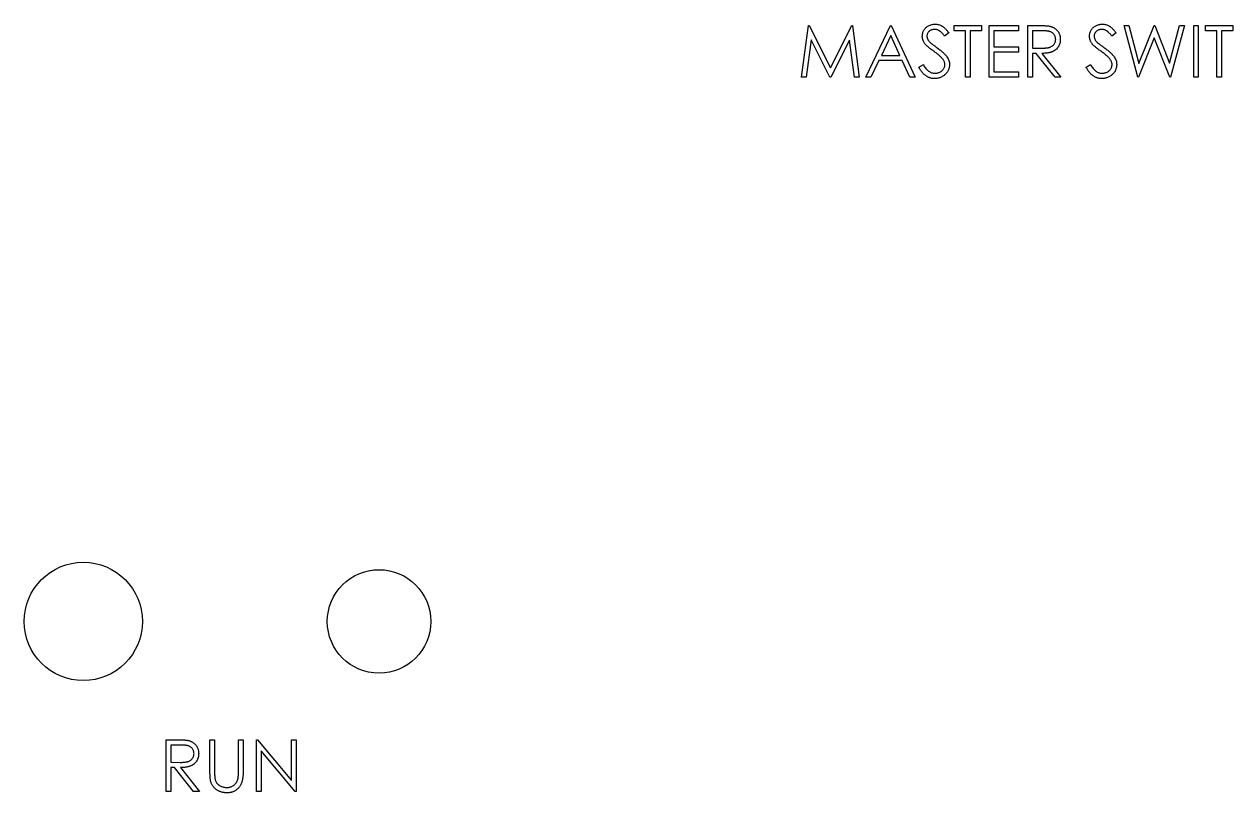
# Model space of a CAD drawing. Header units: millimetres. Extents: x 0 to 1497, y 0 to 497.
# Drawn here: x 676.4 to 758.2, y 373.7 to 425.7 of the extents above; entities that cross this region are included whole.
import ezdxf

# ---------------------------------------------------------------- set-up
doc = ezdxf.new("R2010")
doc.units = ezdxf.units.MM

msp = doc.modelspace()

# ---------------------------------------------------------------- linework, layer by layer
at = {"color": 7, "linetype": 'Continuous', "lineweight": 25}
for p, q in [((728.989, 422.087), (729.451, 425.587)), ((729.451, 425.587), (729.496, 425.587)), ((729.496, 425.587), (730.941, 422.715)), ((730.941, 422.715), (732.382, 425.587)), ((732.382, 425.587), (732.428, 425.587)), ((732.428, 425.587), (732.893, 422.087)), ((733.342, 422.087), (735.002, 425.587)), ((735.002, 425.587), (735.047, 425.587)), ((735.047, 425.587), (736.662, 422.087)), ((738.951, 425.084), (738.667, 424.869)), ((739.31, 425.587), (741.149, 425.587)), ((739.31, 425.228), (739.31, 425.587)), ((740.072, 425.228), (739.31, 425.228)), ((740.072, 422.087), (740.072, 425.228)), ((741.149, 425.228), (740.386, 425.228)), ((740.386, 425.228), (740.386, 422.087)), ((741.149, 425.587), (741.149, 425.228)), ((741.688, 422.087), (741.688, 425.587)), ((741.688, 425.587), (743.662, 425.587)), ((742.002, 425.228), (742.002, 424.151)), ((743.662, 425.228), (742.002, 425.228)), ((743.662, 425.587), (743.662, 425.228)), ((744.29, 425.587), (744.991, 425.587)), ((744.29, 422.087), (744.29, 425.587)), ((745.261, 425.228), (744.604, 425.228)), ((744.604, 425.228), (744.604, 424.061)), ((750.258, 425.084), (749.974, 424.869)), ((750.797, 425.587), (751.121, 425.587)), ((751.728, 422.087), (750.797, 425.587)), ((751.121, 425.587), (751.806, 423.02)), ((751.806, 423.02), (752.825, 425.587)), ((752.825, 425.587), (752.871, 425.587)), ((752.871, 425.587), (753.87, 423.037)), ((753.87, 423.037), (754.559, 425.587)), ((754.88, 425.587), (753.936, 422.087)), ((754.559, 425.587), (754.88, 425.587)), ((755.508, 422.087), (755.508, 425.587)), ((755.508, 425.587), (755.822, 425.587)), ((755.822, 425.587), (755.822, 422.087)), ((756.316, 425.228), (756.316, 425.587)), ((756.316, 425.587), (758.156, 425.587)), ((757.079, 425.228), (756.316, 425.228)), ((757.079, 422.087), (757.079, 425.228)), ((758.156, 425.228), (757.393, 425.228)), ((757.393, 425.228), (757.393, 422.087)), ((758.156, 425.587), (758.156, 425.228)), ((729.64, 424.611), (729.305, 422.087)), ((730.908, 422.087), (729.64, 424.611)), ((732.242, 424.605), (730.979, 422.087)), ((732.577, 422.087), (732.242, 424.605)), ((735.021, 424.905), (734.387, 423.567)), ((735.638, 423.567), (735.021, 424.905)), ((752.838, 424.764), (751.773, 422.087)), ((753.891, 422.087), (752.838, 424.764)), ((734.387, 423.567), (735.638, 423.567)), ((742.002, 424.151), (743.662, 424.151)), ((742.002, 423.792), (742.002, 422.446)), ((743.662, 423.792), (742.002, 423.792)), ((743.662, 424.151), (743.662, 423.792)), ((744.604, 424.061), (745.245, 424.056)), ((744.86, 423.702), (744.604, 423.702)), ((744.604, 423.702), (744.604, 422.087)), ((746.145, 422.087), (744.86, 423.702)), ((745.248, 423.702), (746.534, 422.087)), ((734.217, 423.209), (733.684, 422.087)), ((735.803, 423.209), (734.217, 423.209)), ((736.321, 422.087), (735.803, 423.209)), ((736.931, 422.762), (737.227, 422.939)), ((748.239, 422.762), (748.535, 422.939)), ((729.305, 422.087), (728.989, 422.087)), ((730.979, 422.087), (730.908, 422.087)), ((732.893, 422.087), (732.577, 422.087)), ((733.684, 422.087), (733.342, 422.087)), ((736.662, 422.087), (736.321, 422.087)), ((740.386, 422.087), (740.072, 422.087)), ((743.662, 422.087), (741.688, 422.087)), ((742.002, 422.446), (743.662, 422.446)), ((743.662, 422.446), (743.662, 422.087)), ((744.604, 422.087), (744.29, 422.087)), ((746.534, 422.087), (746.145, 422.087)), ((751.773, 422.087), (751.728, 422.087)), ((753.936, 422.087), (753.891, 422.087)), ((755.822, 422.087), (755.508, 422.087)), ((757.393, 422.087), (757.079, 422.087)), ((686.02, 377.287), (686.72, 377.287)), ((686.02, 373.787), (686.02, 377.287)), ((686.99, 376.928), (686.334, 376.928)), ((686.334, 376.928), (686.334, 375.761)), ((688.981, 377.287), (689.295, 377.287)), ((688.981, 375.173), (688.981, 377.287)), ((689.295, 377.287), (689.295, 375.19)), ((690.911, 375.19), (690.911, 377.287)), ((690.911, 377.287), (691.225, 377.287)), ((691.225, 377.287), (691.225, 375.173)), ((692.122, 377.287), (692.188, 377.287)), ((692.122, 373.787), (692.122, 377.287)), ((692.188, 377.287), (694.501, 374.532)), ((694.501, 377.287), (694.815, 377.287)), ((694.501, 374.532), (694.501, 377.287)), ((694.815, 377.287), (694.815, 373.787)), ((692.436, 376.535), (692.436, 373.787)), ((694.743, 373.787), (692.436, 376.535)), ((686.334, 375.761), (686.975, 375.756)), ((686.589, 375.402), (686.334, 375.402)), ((686.334, 375.402), (686.334, 373.787)), ((687.875, 373.787), (686.589, 375.402)), ((686.978, 375.402), (688.263, 373.787)), ((686.334, 373.787), (686.02, 373.787)), ((688.263, 373.787), (687.875, 373.787)), ((692.436, 373.787), (692.122, 373.787)), ((694.815, 373.787), (694.743, 373.787))]:
    msp.add_line(p, q, dxfattribs=at)
for centre, radius in [((680.417, 385.287), 4), ((700.417, 385.287), 3.5)]:
    msp.add_circle(centre, radius, dxfattribs=at)
for points, knots in [([(737.156, 424.86), (737.157, 424.897), (737.16, 424.97), (737.181, 425.077), (737.216, 425.179), (737.264, 425.276), (737.326, 425.363), (737.398, 425.444), (737.484, 425.512), (737.578, 425.571), (737.681, 425.617), (737.789, 425.652), (737.903, 425.672), (737.979, 425.675), (738.018, 425.676)], [0, 0, 0, 0, 0.083785, 0.16578, 0.24628, 0.327461, 0.408797, 0.489715, 0.571376, 0.655523, 0.741019, 0.826547, 0.911989, 1, 1, 1, 1]), ([(737.983, 425.317), (737.947, 425.316), (737.877, 425.314), (737.778, 425.288), (737.689, 425.248), (737.612, 425.192), (737.549, 425.125), (737.503, 425.048), (737.475, 424.964), (737.471, 424.905), (737.47, 424.874)], [0, 0, 0, 0, 0.143073, 0.275903, 0.402371, 0.528414, 0.650356, 0.765895, 0.880774, 1, 1, 1, 1]), ([(738.667, 424.869), (738.649, 424.891), (738.616, 424.933), (738.566, 424.993), (738.519, 425.047), (738.472, 425.095), (738.429, 425.137), (738.387, 425.174), (738.347, 425.205), (738.296, 425.238), (738.232, 425.27), (738.152, 425.298), (738.069, 425.314), (738.012, 425.316), (737.983, 425.317)], [0, 0, 0, 0, 0.098469, 0.189629, 0.274184, 0.352183, 0.423199, 0.488551, 0.548473, 0.60144, 0.701198, 0.799592, 0.898545, 1, 1, 1, 1]), ([(738.018, 425.676), (738.059, 425.675), (738.141, 425.672), (738.262, 425.648), (738.378, 425.607), (738.472, 425.561), (738.545, 425.515), (738.6, 425.473), (738.657, 425.424), (738.715, 425.369), (738.773, 425.307), (738.832, 425.239), (738.892, 425.165), (738.931, 425.111), (738.951, 425.084)], [0, 0, 0, 0, 0.107233, 0.213252, 0.31883, 0.426794, 0.483646, 0.543604, 0.608308, 0.677127, 0.750686, 0.828713, 0.91219, 1, 1, 1, 1]), ([(744.991, 425.587), (745.037, 425.587), (745.127, 425.586), (745.256, 425.585), (745.373, 425.58), (745.478, 425.576), (745.571, 425.568), (745.653, 425.561), (745.722, 425.552), (745.765, 425.543), (745.784, 425.539)], [0, 0, 0, 0, 0.176258, 0.338434, 0.484822, 0.617158, 0.734698, 0.837385, 0.926372, 1, 1, 1, 1]), ([(746.175, 424.651), (746.174, 424.68), (746.171, 424.735), (746.152, 424.817), (746.119, 424.894), (746.075, 424.966), (746.021, 425.032), (745.957, 425.088), (745.886, 425.134), (745.82, 425.164), (745.761, 425.182), (745.709, 425.194), (745.651, 425.205), (745.586, 425.213), (745.515, 425.22), (745.436, 425.225), (745.35, 425.228), (745.291, 425.228), (745.261, 425.228)], [0, 0, 0, 0, 0.068814, 0.136365, 0.204019, 0.273064, 0.342913, 0.410965, 0.479169, 0.549308, 0.587652, 0.630647, 0.678879, 0.731934, 0.791111, 0.855283, 0.925086, 1, 1, 1, 1]), ([(745.784, 425.539), (745.809, 425.533), (745.86, 425.52), (745.933, 425.494), (746.002, 425.463), (746.068, 425.427), (746.13, 425.386), (746.188, 425.339), (746.243, 425.288), (746.293, 425.231), (746.34, 425.171), (746.38, 425.106), (746.414, 425.039), (746.441, 424.967), (746.463, 424.893), (746.478, 424.815), (746.488, 424.734), (746.489, 424.679), (746.489, 424.651)], [0, 0, 0, 0, 0.064217, 0.127064, 0.188745, 0.249132, 0.309453, 0.369827, 0.43065, 0.492352, 0.554072, 0.61569, 0.676798, 0.738439, 0.801317, 0.865185, 0.931641, 1, 1, 1, 1]), ([(748.463, 424.86), (748.465, 424.897), (748.467, 424.97), (748.489, 425.077), (748.524, 425.179), (748.572, 425.276), (748.634, 425.363), (748.706, 425.444), (748.792, 425.512), (748.886, 425.571), (748.989, 425.617), (749.097, 425.652), (749.21, 425.672), (749.287, 425.675), (749.326, 425.676)], [0, 0, 0, 0, 0.083785, 0.16578, 0.24628, 0.327461, 0.408797, 0.489715, 0.571376, 0.655523, 0.741019, 0.826547, 0.911989, 1, 1, 1, 1]), ([(749.291, 425.317), (749.255, 425.316), (749.185, 425.314), (749.086, 425.288), (748.997, 425.248), (748.92, 425.192), (748.856, 425.125), (748.81, 425.048), (748.783, 424.964), (748.779, 424.905), (748.777, 424.874)], [0, 0, 0, 0, 0.143073, 0.275903, 0.402371, 0.528414, 0.650356, 0.765895, 0.880774, 1, 1, 1, 1]), ([(749.974, 424.869), (749.957, 424.891), (749.924, 424.933), (749.874, 424.993), (749.827, 425.047), (749.78, 425.095), (749.737, 425.137), (749.695, 425.174), (749.654, 425.205), (749.604, 425.238), (749.54, 425.27), (749.46, 425.298), (749.376, 425.314), (749.32, 425.316), (749.291, 425.317)], [0, 0, 0, 0, 0.098469, 0.189629, 0.274184, 0.352183, 0.423199, 0.488551, 0.548473, 0.60144, 0.701198, 0.799592, 0.898545, 1, 1, 1, 1]), ([(749.326, 425.676), (749.367, 425.675), (749.449, 425.672), (749.57, 425.648), (749.686, 425.607), (749.779, 425.561), (749.852, 425.515), (749.908, 425.473), (749.965, 425.424), (750.022, 425.369), (750.08, 425.307), (750.139, 425.239), (750.2, 425.165), (750.238, 425.111), (750.258, 425.084)], [0, 0, 0, 0, 0.107233, 0.213252, 0.31883, 0.426794, 0.483646, 0.543604, 0.608308, 0.677127, 0.750686, 0.828713, 0.91219, 1, 1, 1, 1]), ([(737.351, 424.327), (737.336, 424.347), (737.305, 424.388), (737.265, 424.451), (737.231, 424.516), (737.204, 424.583), (737.182, 424.65), (737.167, 424.719), (737.157, 424.789), (737.156, 424.836), (737.156, 424.86)], [0, 0, 0, 0, 0.133507, 0.262559, 0.388264, 0.512667, 0.633722, 0.755394, 0.877553, 1, 1, 1, 1]), ([(737.925, 423.851), (737.888, 423.877), (737.818, 423.927), (737.719, 424.002), (737.631, 424.07), (737.554, 424.132), (737.487, 424.188), (737.431, 424.239), (737.387, 424.284), (737.362, 424.314), (737.351, 424.327)], [0, 0, 0, 0, 0.1815353, 0.3470817, 0.4955678, 0.6283573, 0.7455197, 0.8458308, 0.9307818, 1, 1, 1, 1]), ([(737.47, 424.874), (737.47, 424.856), (737.471, 424.818), (737.482, 424.763), (737.496, 424.707), (737.518, 424.652), (737.549, 424.597), (737.59, 424.54), (737.641, 424.481), (737.68, 424.442), (737.7, 424.422)], [0, 0, 0, 0, 0.107285, 0.214746, 0.322939, 0.434116, 0.553412, 0.686073, 0.834256, 1, 1, 1, 1]), ([(737.7, 424.422), (737.708, 424.415), (737.726, 424.399), (737.76, 424.372), (737.804, 424.34), (737.857, 424.299), (737.921, 424.252), (737.995, 424.199), (738.08, 424.138), (738.139, 424.096), (738.171, 424.074)], [0, 0, 0, 0, 0.052594, 0.124952, 0.218094, 0.333502, 0.468789, 0.624938, 0.801683, 1, 1, 1, 1]), ([(745.245, 424.056), (745.275, 424.056), (745.333, 424.056), (745.417, 424.06), (745.495, 424.065), (745.567, 424.072), (745.633, 424.081), (745.693, 424.092), (745.747, 424.105), (745.81, 424.125), (745.88, 424.157), (745.956, 424.204), (746.021, 424.262), (746.076, 424.329), (746.121, 424.403), (746.152, 424.482), (746.171, 424.565), (746.174, 424.623), (746.175, 424.651)], [0, 0, 0, 0, 0.071668, 0.138913, 0.201185, 0.259124, 0.312255, 0.360682, 0.405086, 0.445102, 0.518778, 0.589462, 0.658462, 0.727283, 0.796322, 0.863175, 0.930949, 1, 1, 1, 1]), ([(746.489, 424.651), (746.488, 424.604), (746.485, 424.513), (746.458, 424.381), (746.414, 424.258), (746.354, 424.144), (746.277, 424.041), (746.185, 423.95), (746.077, 423.875), (745.976, 423.822), (745.888, 423.789), (745.815, 423.765), (745.735, 423.747), (745.649, 423.73), (745.558, 423.718), (745.46, 423.709), (745.356, 423.703), (745.285, 423.703), (745.248, 423.702)], [0, 0, 0, 0, 0.07878, 0.153721, 0.226714, 0.299191, 0.37119, 0.443006, 0.516689, 0.593217, 0.633873, 0.676989, 0.7229, 0.771959, 0.824211, 0.879379, 0.937948, 1, 1, 1, 1]), ([(748.659, 424.327), (748.644, 424.347), (748.613, 424.388), (748.573, 424.451), (748.539, 424.516), (748.512, 424.583), (748.489, 424.65), (748.474, 424.719), (748.465, 424.789), (748.464, 424.836), (748.463, 424.86)], [0, 0, 0, 0, 0.133507, 0.262559, 0.388264, 0.512667, 0.633722, 0.755394, 0.877553, 1, 1, 1, 1]), ([(749.232, 423.851), (749.196, 423.877), (749.125, 423.927), (749.027, 424.002), (748.939, 424.07), (748.862, 424.132), (748.795, 424.188), (748.739, 424.239), (748.695, 424.284), (748.67, 424.314), (748.659, 424.327)], [0, 0, 0, 0, 0.1815353, 0.3470817, 0.4955678, 0.6283573, 0.7455197, 0.8458308, 0.9307818, 1, 1, 1, 1]), ([(748.777, 424.874), (748.778, 424.856), (748.779, 424.818), (748.79, 424.763), (748.804, 424.707), (748.826, 424.652), (748.857, 424.597), (748.897, 424.54), (748.948, 424.481), (748.988, 424.442), (749.008, 424.422)], [0, 0, 0, 0, 0.107285, 0.214746, 0.322939, 0.434116, 0.553412, 0.686073, 0.834256, 1, 1, 1, 1]), ([(749.008, 424.422), (749.016, 424.415), (749.034, 424.399), (749.067, 424.372), (749.111, 424.34), (749.165, 424.299), (749.229, 424.252), (749.303, 424.199), (749.387, 424.138), (749.447, 424.096), (749.479, 424.074)], [0, 0, 0, 0, 0.052594, 0.124952, 0.218094, 0.333502, 0.468789, 0.624938, 0.801683, 1, 1, 1, 1]), ([(738.556, 423.293), (738.54, 423.313), (738.507, 423.355), (738.451, 423.417), (738.384, 423.482), (738.31, 423.551), (738.226, 423.621), (738.135, 423.696), (738.033, 423.773), (737.962, 423.824), (737.925, 423.851)], [0, 0, 0, 0, 0.0902792, 0.1895299, 0.2991979, 0.4189259, 0.5483763, 0.6881364, 0.8390835, 1, 1, 1, 1]), ([(738.171, 424.074), (738.209, 424.046), (738.282, 423.993), (738.387, 423.912), (738.482, 423.833), (738.567, 423.757), (738.644, 423.684), (738.712, 423.612), (738.77, 423.543), (738.834, 423.454), (738.898, 423.346), (738.954, 423.212), (738.989, 423.078), (738.993, 422.989), (738.995, 422.944)], [0, 0, 0, 0, 0.096972, 0.187773, 0.272396, 0.351321, 0.424335, 0.491909, 0.554233, 0.611268, 0.716348, 0.81454, 0.908495, 1, 1, 1, 1]), ([(749.864, 423.293), (749.848, 423.313), (749.815, 423.355), (749.758, 423.417), (749.692, 423.482), (749.618, 423.551), (749.534, 423.621), (749.442, 423.696), (749.341, 423.773), (749.269, 423.824), (749.232, 423.851)], [0, 0, 0, 0, 0.0902792, 0.1895299, 0.2991979, 0.4189259, 0.5483763, 0.6881364, 0.8390835, 1, 1, 1, 1]), ([(749.479, 424.074), (749.517, 424.046), (749.59, 423.993), (749.695, 423.912), (749.79, 423.833), (749.875, 423.757), (749.952, 423.684), (750.019, 423.612), (750.078, 423.543), (750.141, 423.454), (750.206, 423.346), (750.261, 423.212), (750.296, 423.078), (750.301, 422.989), (750.303, 422.944)], [0, 0, 0, 0, 0.0969723, 0.1877734, 0.2723961, 0.351321, 0.4243348, 0.4919088, 0.5542332, 0.6112677, 0.7163478, 0.8145401, 0.9084955, 1, 1, 1, 1]), ([(737.996, 421.997), (737.969, 421.997), (737.917, 421.999), (737.839, 422.007), (737.763, 422.02), (737.689, 422.04), (737.617, 422.065), (737.547, 422.095), (737.479, 422.131), (737.412, 422.172), (737.347, 422.22), (737.284, 422.276), (737.221, 422.339), (737.16, 422.409), (737.101, 422.487), (737.043, 422.572), (736.986, 422.664), (736.95, 422.729), (736.931, 422.762)], [0, 0, 0, 0, 0.057208, 0.113696, 0.169178, 0.224159, 0.27872, 0.333794, 0.389241, 0.445822, 0.503704, 0.564294, 0.627975, 0.695038, 0.765373, 0.839611, 0.917538, 1, 1, 1, 1]), ([(737.227, 422.939), (737.255, 422.893), (737.307, 422.805), (737.395, 422.686), (737.487, 422.584), (737.582, 422.501), (737.68, 422.436), (737.782, 422.39), (737.888, 422.361), (737.96, 422.358), (737.996, 422.356)], [0, 0, 0, 0, 0.159004, 0.304646, 0.438547, 0.562322, 0.677433, 0.786897, 0.893611, 1, 1, 1, 1]), ([(737.996, 422.356), (738.026, 422.357), (738.087, 422.359), (738.177, 422.375), (738.264, 422.4), (738.346, 422.436), (738.423, 422.479), (738.491, 422.531), (738.549, 422.59), (738.597, 422.655), (738.634, 422.726), (738.662, 422.798), (738.678, 422.873), (738.68, 422.924), (738.681, 422.949)], [0, 0, 0, 0, 0.091264, 0.18093, 0.270088, 0.360156, 0.448343, 0.532666, 0.613834, 0.693982, 0.772716, 0.849335, 0.923967, 1, 1, 1, 1]), ([(738.995, 422.944), (738.995, 422.913), (738.993, 422.851), (738.978, 422.759), (738.957, 422.671), (738.924, 422.586), (738.883, 422.503), (738.832, 422.425), (738.773, 422.349), (738.705, 422.278), (738.63, 422.212), (738.552, 422.154), (738.469, 422.106), (738.382, 422.066), (738.291, 422.035), (738.196, 422.013), (738.097, 421.999), (738.03, 421.998), (737.996, 421.997)], [0, 0, 0, 0, 0.061484, 0.121775, 0.18092, 0.240256, 0.300114, 0.361146, 0.423501, 0.488669, 0.553954, 0.617581, 0.680238, 0.742187, 0.804663, 0.868259, 0.93302, 1, 1, 1, 1]), ([(738.681, 422.949), (738.68, 422.978), (738.677, 423.037), (738.652, 423.125), (738.612, 423.211), (738.575, 423.265), (738.556, 423.293)], [0, 0, 0, 0, 0.234723, 0.477158, 0.728556, 1, 1, 1, 1]), ([(749.303, 421.997), (749.277, 421.997), (749.224, 421.999), (749.147, 422.007), (749.07, 422.02), (748.997, 422.04), (748.925, 422.065), (748.855, 422.095), (748.786, 422.131), (748.72, 422.172), (748.654, 422.22), (748.591, 422.276), (748.529, 422.339), (748.468, 422.409), (748.408, 422.487), (748.35, 422.572), (748.293, 422.664), (748.257, 422.729), (748.239, 422.762)], [0, 0, 0, 0, 0.057208, 0.113696, 0.169178, 0.224159, 0.27872, 0.333794, 0.389241, 0.445822, 0.503704, 0.564294, 0.627975, 0.695038, 0.765373, 0.839611, 0.917538, 1, 1, 1, 1]), ([(748.535, 422.939), (748.562, 422.893), (748.615, 422.805), (748.703, 422.686), (748.794, 422.584), (748.889, 422.501), (748.987, 422.436), (749.09, 422.39), (749.195, 422.361), (749.267, 422.358), (749.303, 422.356)], [0, 0, 0, 0, 0.159004, 0.304646, 0.438547, 0.562322, 0.677433, 0.786897, 0.893611, 1, 1, 1, 1]), ([(749.303, 422.356), (749.334, 422.357), (749.395, 422.359), (749.484, 422.375), (749.571, 422.4), (749.654, 422.436), (749.731, 422.479), (749.799, 422.531), (749.857, 422.59), (749.905, 422.655), (749.942, 422.726), (749.97, 422.798), (749.985, 422.873), (749.988, 422.924), (749.989, 422.949)], [0, 0, 0, 0, 0.091264, 0.18093, 0.270088, 0.360156, 0.448343, 0.532666, 0.613834, 0.693982, 0.772716, 0.849335, 0.923967, 1, 1, 1, 1]), ([(750.303, 422.944), (750.302, 422.913), (750.301, 422.851), (750.286, 422.759), (750.264, 422.671), (750.231, 422.586), (750.191, 422.503), (750.14, 422.425), (750.08, 422.349), (750.012, 422.278), (749.938, 422.212), (749.859, 422.154), (749.776, 422.106), (749.689, 422.066), (749.598, 422.035), (749.504, 422.013), (749.405, 421.999), (749.337, 421.998), (749.303, 421.997)], [0, 0, 0, 0, 0.061484, 0.121775, 0.18092, 0.240256, 0.300114, 0.361146, 0.423501, 0.488669, 0.553954, 0.617581, 0.680238, 0.742187, 0.804663, 0.868259, 0.93302, 1, 1, 1, 1]), ([(749.989, 422.949), (749.988, 422.978), (749.985, 423.037), (749.959, 423.125), (749.919, 423.211), (749.883, 423.265), (749.864, 423.293)], [0, 0, 0, 0, 0.234723, 0.477158, 0.728556, 1, 1, 1, 1]), ([(686.72, 377.287), (686.767, 377.287), (686.857, 377.286), (686.985, 377.285), (687.102, 377.28), (687.207, 377.276), (687.3, 377.268), (687.382, 377.261), (687.452, 377.252), (687.494, 377.243), (687.513, 377.239)], [0, 0, 0, 0, 0.176258, 0.338434, 0.484822, 0.617158, 0.734698, 0.837385, 0.926372, 1, 1, 1, 1]), ([(687.904, 376.351), (687.903, 376.38), (687.901, 376.435), (687.881, 376.517), (687.848, 376.594), (687.804, 376.666), (687.75, 376.732), (687.687, 376.788), (687.616, 376.834), (687.55, 376.864), (687.49, 376.882), (687.439, 376.894), (687.381, 376.905), (687.316, 376.913), (687.244, 376.92), (687.165, 376.925), (687.08, 376.928), (687.021, 376.928), (686.99, 376.928)], [0, 0, 0, 0, 0.068814, 0.136365, 0.204019, 0.273064, 0.342913, 0.410965, 0.479169, 0.549308, 0.587652, 0.630647, 0.678879, 0.731934, 0.791111, 0.855283, 0.925086, 1, 1, 1, 1]), ([(687.513, 377.239), (687.539, 377.233), (687.589, 377.22), (687.662, 377.194), (687.732, 377.163), (687.798, 377.127), (687.859, 377.086), (687.918, 377.039), (687.973, 376.988), (688.023, 376.931), (688.07, 376.871), (688.109, 376.806), (688.143, 376.739), (688.171, 376.667), (688.192, 376.593), (688.208, 376.515), (688.217, 376.434), (688.218, 376.379), (688.218, 376.351)], [0, 0, 0, 0, 0.064217, 0.127064, 0.188745, 0.249132, 0.309453, 0.369827, 0.43065, 0.492352, 0.554072, 0.61569, 0.676798, 0.738439, 0.801317, 0.865185, 0.931641, 1, 1, 1, 1]), ([(686.975, 375.756), (687.005, 375.756), (687.063, 375.756), (687.147, 375.76), (687.225, 375.765), (687.297, 375.772), (687.363, 375.781), (687.423, 375.792), (687.477, 375.805), (687.539, 375.825), (687.61, 375.857), (687.686, 375.904), (687.751, 375.962), (687.806, 376.029), (687.85, 376.103), (687.881, 376.182), (687.901, 376.265), (687.903, 376.323), (687.904, 376.351)], [0, 0, 0, 0, 0.071668, 0.138913, 0.201185, 0.259124, 0.312255, 0.360682, 0.405086, 0.445102, 0.518778, 0.589462, 0.658462, 0.727283, 0.796322, 0.863175, 0.930949, 1, 1, 1, 1]), ([(688.218, 376.351), (688.217, 376.304), (688.214, 376.213), (688.187, 376.081), (688.144, 375.958), (688.083, 375.844), (688.007, 375.741), (687.914, 375.65), (687.806, 375.575), (687.706, 375.522), (687.617, 375.489), (687.544, 375.465), (687.464, 375.447), (687.379, 375.43), (687.287, 375.418), (687.189, 375.409), (687.086, 375.403), (687.014, 375.403), (686.978, 375.402)], [0, 0, 0, 0, 0.07878, 0.153721, 0.226714, 0.299191, 0.37119, 0.443006, 0.516689, 0.593217, 0.633873, 0.676989, 0.7229, 0.771959, 0.824211, 0.879379, 0.937948, 1, 1, 1, 1]), ([(689.295, 375.19), (689.295, 375.16), (689.295, 375.104), (689.296, 375.023), (689.298, 374.952), (689.299, 374.89), (689.301, 374.836), (689.303, 374.791), (689.305, 374.754), (689.308, 374.733), (689.309, 374.724)], [0, 0, 0, 0, 0.191079, 0.362605, 0.516099, 0.650038, 0.765977, 0.862374, 0.940842, 1, 1, 1, 1]), ([(690.875, 374.646), (690.878, 374.659), (690.885, 374.686), (690.891, 374.733), (690.897, 374.788), (690.902, 374.851), (690.906, 374.923), (690.909, 375.005), (690.91, 375.094), (690.911, 375.157), (690.911, 375.19)], [0, 0, 0, 0, 0.069835, 0.155621, 0.257802, 0.373811, 0.506402, 0.655564, 0.820079, 1, 1, 1, 1]), ([(689.044, 374.435), (689.039, 374.454), (689.027, 374.494), (689.015, 374.561), (689.005, 374.638), (688.996, 374.725), (688.99, 374.823), (688.985, 374.93), (688.981, 375.048), (688.981, 375.13), (688.981, 375.173)], [0, 0, 0, 0, 0.07813, 0.169465, 0.274335, 0.39211, 0.523687, 0.668365, 0.827132, 1, 1, 1, 1]), ([(690.137, 373.697), (690.104, 373.698), (690.038, 373.699), (689.94, 373.708), (689.847, 373.725), (689.757, 373.746), (689.671, 373.775), (689.588, 373.809), (689.51, 373.851), (689.434, 373.898), (689.365, 373.95), (689.301, 374.007), (689.242, 374.068), (689.19, 374.134), (689.144, 374.203), (689.104, 374.276), (689.07, 374.354), (689.053, 374.408), (689.044, 374.435)], [0, 0, 0, 0, 0.071175, 0.139644, 0.206317, 0.271373, 0.335418, 0.398076, 0.460608, 0.52297, 0.584716, 0.644895, 0.704291, 0.762998, 0.821087, 0.880104, 0.939388, 1, 1, 1, 1]), ([(689.309, 374.724), (689.315, 374.691), (689.325, 374.627), (689.35, 374.537), (689.386, 374.455), (689.429, 374.379), (689.485, 374.312), (689.552, 374.25), (689.633, 374.196), (689.723, 374.147), (689.82, 374.107), (689.92, 374.077), (690.02, 374.059), (690.087, 374.057), (690.12, 374.056)], [0, 0, 0, 0, 0.086315, 0.167766, 0.244433, 0.318135, 0.391884, 0.470068, 0.553904, 0.644339, 0.736875, 0.826168, 0.913679, 1, 1, 1, 1]), ([(690.12, 374.056), (690.148, 374.057), (690.205, 374.059), (690.29, 374.072), (690.372, 374.096), (690.453, 374.127), (690.529, 374.168), (690.599, 374.215), (690.662, 374.27), (690.72, 374.331), (690.77, 374.4), (690.813, 374.476), (690.848, 374.558), (690.866, 374.616), (690.875, 374.646)], [0, 0, 0, 0, 0.082891, 0.165303, 0.247762, 0.331528, 0.41528, 0.496366, 0.577151, 0.657783, 0.739322, 0.823793, 0.909476, 1, 1, 1, 1]), ([(691.225, 375.173), (691.225, 375.135), (691.224, 375.06), (691.22, 374.951), (691.213, 374.848), (691.203, 374.75), (691.19, 374.658), (691.176, 374.572), (691.158, 374.491), (691.137, 374.415), (691.113, 374.343), (691.081, 374.274), (691.046, 374.207), (691.004, 374.143), (690.956, 374.081), (690.903, 374.022), (690.845, 373.964), (690.782, 373.91), (690.714, 373.86), (690.642, 373.816), (690.566, 373.779), (690.487, 373.749), (690.405, 373.726), (690.319, 373.709), (690.229, 373.699), (690.168, 373.698), (690.137, 373.697)], [0, 0, 0, 0, 0.054858, 0.1070588, 0.1569784, 0.2039923, 0.2484915, 0.2904833, 0.330489, 0.3678859, 0.4038581, 0.4400093, 0.476295, 0.5127923, 0.5504848, 0.5883811, 0.6276453, 0.6679795, 0.7084328, 0.7486023, 0.7890878, 0.8294612, 0.870371, 0.9122142, 0.9555466, 1, 1, 1, 1])]:
    msp.add_open_spline(points, degree=3, knots=knots, dxfattribs=at)

doc.saveas('drawing.dxf')
